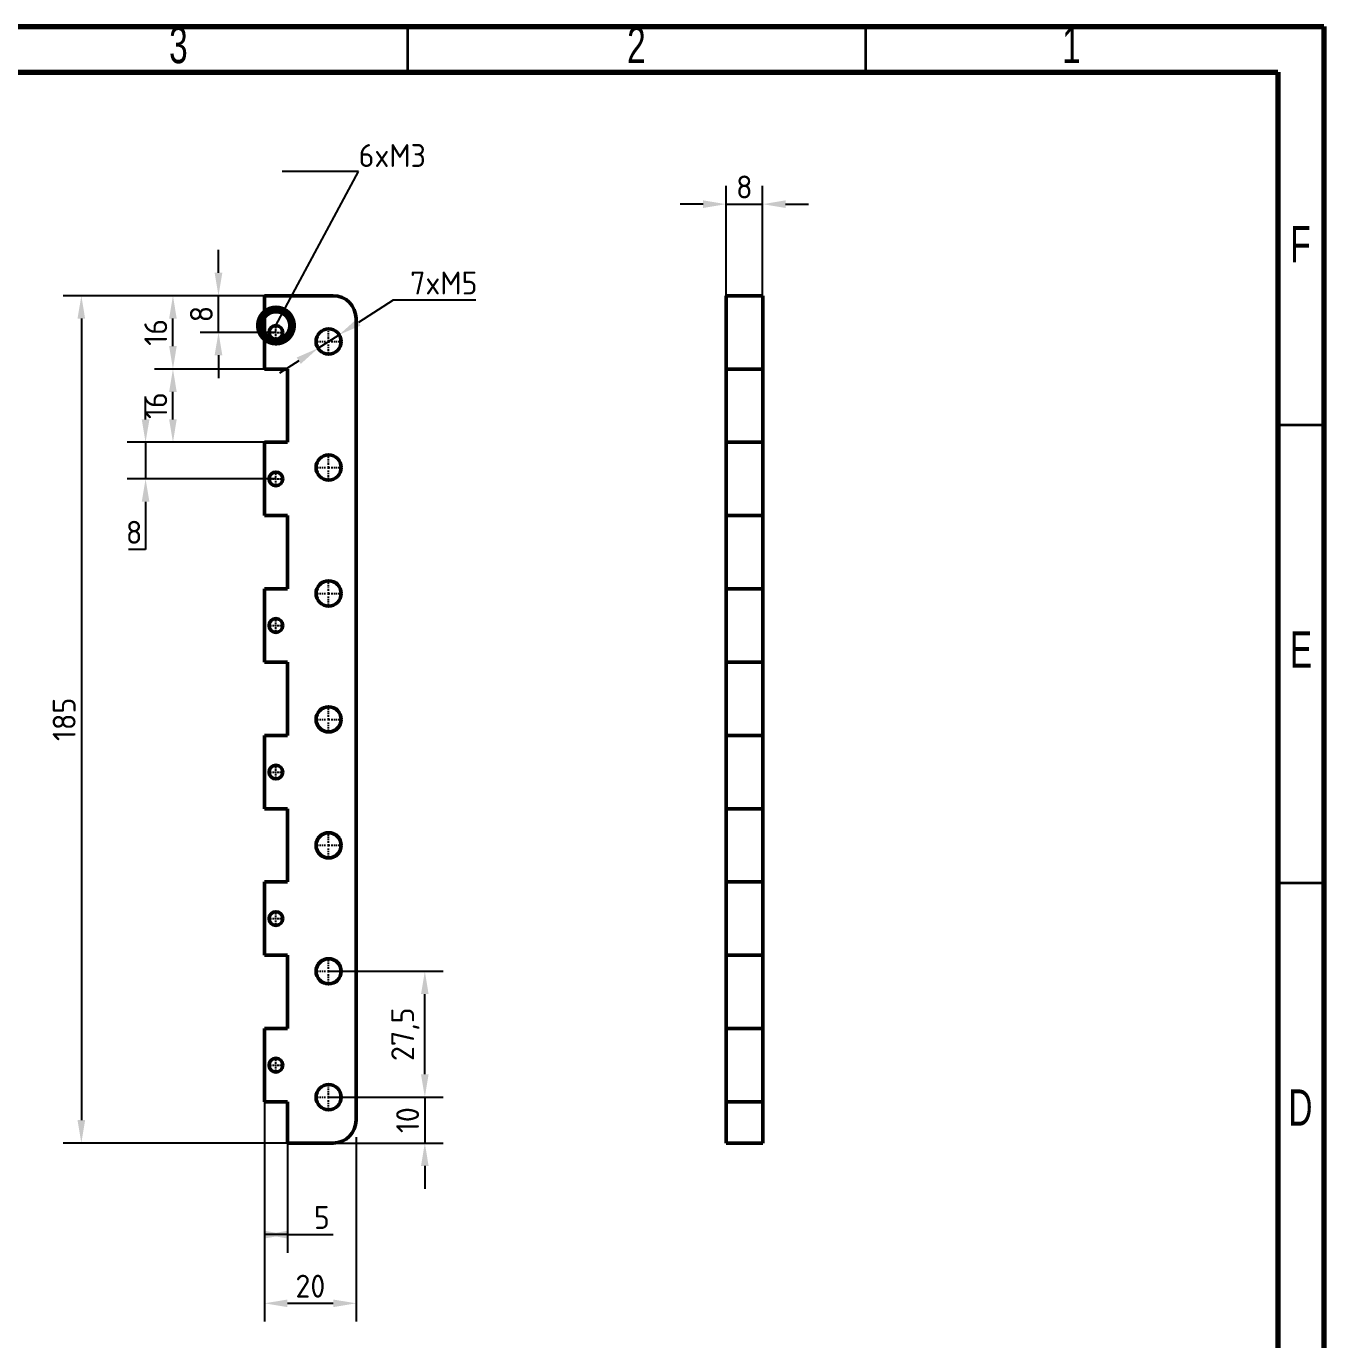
# Model space of a CAD drawing. Header units: millimetres. Extents: x -1615 to 4166, y 5 to 3174.
# Drawn here: x 2864.1 to 3005.8, y 148.6 to 292 of the extents above; entities that cross this region are included whole.
import ezdxf
from ezdxf import colors
from ezdxf.entities.mleader import LeaderData, LeaderLine
from ezdxf.math import Vec2, Vec3

# ---------------------------------------------------------------- set-up
doc = ezdxf.new("R2010")
doc.units = ezdxf.units.MM
doc.header["$LTSCALE"] = 0.25
doc.header["$PDSIZE"] = -1
doc.linetypes.add('ACAD_ISO08W100', pattern=[36, 24, -3, 6, -3])
doc.linetypes.add('CENTER2', pattern=[1.125, 0.75, -0.125, 0.125, -0.125])
doc.layers.get('0').update_dxf_attribs({"lineweight": 50})
for name, color, linetype, lineweight in [('duong tam', 2, 'ACAD_ISO08W100', 25), ('kich thuoc', 1, 'Continuous', 25), ('Net dam', 7, 'Continuous', 50)]:
    doc.layers.add(name, color=color, linetype=linetype, lineweight=lineweight)
doc.styles.add('SLDTEXTSTYLE0', font='TXT', dxfattribs={"width": 0.686449})
doc.styles.get("Standard").update_dxf_attribs({"font": ''})
doc.styles.add('tieng viet', font='')
doc.styles.get('Standard').set_extended_font_data('TCVN 7284')
doc.styles.get('tieng viet').set_extended_font_data('TCVN 7284')
doc.dimstyles.new('Ratio 2', dxfattribs={"dimtxt": 2.5, "dimasz": 2.5, "dimexe": 2, "dimexo": 0, "dimtad": 1, "dimtoh": 1, "dimdec": 1, "dimlfac": 2, "dimzin": 9, "dimtxsty": 'Standard', "dimcen": 2.5, "dimazin": 2, "dimtfac": 1, "dimtdec": 1, "dimtmove": 0, "dimatfit": 3, "dimfxl": 1, "dimtzin": 1, "dimarcsym": 0})
doc.dimstyles.new('Ratio 2$3', dxfattribs={"dimtxt": 2.5, "dimasz": 2.5, "dimexe": 2, "dimexo": 0, "dimtad": 1, "dimtoh": 1, "dimdec": 1, "dimlfac": 2, "dimzin": 9, "dimtxsty": 'Standard', "dimcen": 2.5, "dimazin": 2, "dimtfac": 1, "dimtdec": 1, "dimtmove": 0, "dimatfit": 3, "dimfxl": 1, "dimtzin": 1, "dimarcsym": 0})

# ---------------------------------------------------------------- blocks, each defined once
blk = doc.blocks.new('*U410')
at = {"layer": 'duong tam', "color": 0, "linetype": 'CENTER2', "transparency": 16777216}
for p, q in [((-0.87, 0), (-0.15, 0)), ((0, 0.15), (0, 0.87)), ((0.15, 0), (0.87, 0)), ((0, -0.87), (0, -0.15))]:
    blk.add_line(p, q, dxfattribs=at)
at = {"layer": 'duong tam', "color": 0, "linetype": 'Continuous', "transparency": 16777216}
for p, q in [((-0.075, 0), (0.075, 0)), ((0, -0.075), (0, 0.075))]:
    blk.add_line(p, q, dxfattribs=at)
blk = doc.blocks.new('*U411')
at = {"layer": 'duong tam', "color": 0, "linetype": 'CENTER2', "transparency": 16777216}
for p, q in [((0, 0.275), (0, 1.495)), ((-1.495, 0), (-0.275, 0)), ((0.275, 0), (1.495, 0)), ((0, -1.495), (0, -0.275))]:
    blk.add_line(p, q, dxfattribs=at)
at = {"layer": 'duong tam', "color": 0, "linetype": 'Continuous', "transparency": 16777216}
for p, q in [((-0.1375, 0), (0.1375, 0)), ((0, -0.1375), (0, 0.1375))]:
    blk.add_line(p, q, dxfattribs=at)
blk = doc.blocks.new('*U412')
at = {"layer": 'duong tam', "color": 0, "linetype": 'CENTER2', "transparency": 16777216}
for p, q in [((0, 0.275), (0, 1.495)), ((-1.495, 0), (-0.275, 0)), ((0.275, 0), (1.495, 0)), ((0, -1.495), (0, -0.275))]:
    blk.add_line(p, q, dxfattribs=at)
at = {"layer": 'duong tam', "color": 0, "linetype": 'Continuous', "transparency": 16777216}
for p, q in [((-0.1375, 0), (0.1375, 0)), ((0, -0.1375), (0, 0.1375))]:
    blk.add_line(p, q, dxfattribs=at)
blk = doc.blocks.new('*U413')
at = {"layer": 'duong tam', "color": 0, "linetype": 'CENTER2', "transparency": 16777216}
for p, q in [((-0.87, 0), (-0.15, 0)), ((0, 0.15), (0, 0.87)), ((0.15, 0), (0.87, 0)), ((0, -0.87), (0, -0.15))]:
    blk.add_line(p, q, dxfattribs=at)
at = {"layer": 'duong tam', "color": 0, "linetype": 'Continuous', "transparency": 16777216}
for p, q in [((-0.075, 0), (0.075, 0)), ((0, -0.075), (0, 0.075))]:
    blk.add_line(p, q, dxfattribs=at)
blk = doc.blocks.new('*U414')
at = {"layer": 'duong tam', "color": 0, "linetype": 'CENTER2', "transparency": 16777216}
for p, q in [((0, 0.275), (0, 1.495)), ((-1.495, 0), (-0.275, 0)), ((0.275, 0), (1.495, 0)), ((0, -1.495), (0, -0.275))]:
    blk.add_line(p, q, dxfattribs=at)
at = {"layer": 'duong tam', "color": 0, "linetype": 'Continuous', "transparency": 16777216}
for p, q in [((-0.1375, 0), (0.1375, 0)), ((0, -0.1375), (0, 0.1375))]:
    blk.add_line(p, q, dxfattribs=at)
blk = doc.blocks.new('*U415')
at = {"layer": 'duong tam', "color": 0, "linetype": 'CENTER2', "transparency": 16777216}
for p, q in [((-0.87, 0), (-0.15, 0)), ((0, 0.15), (0, 0.87)), ((0.15, 0), (0.87, 0)), ((0, -0.87), (0, -0.15))]:
    blk.add_line(p, q, dxfattribs=at)
at = {"layer": 'duong tam', "color": 0, "linetype": 'Continuous', "transparency": 16777216}
for p, q in [((-0.075, 0), (0.075, 0)), ((0, -0.075), (0, 0.075))]:
    blk.add_line(p, q, dxfattribs=at)
blk = doc.blocks.new('*U416')
at = {"layer": 'duong tam', "color": 0, "linetype": 'CENTER2', "transparency": 16777216}
for p, q in [((0, 0.275), (0, 1.495)), ((-1.495, 0), (-0.275, 0)), ((0.275, 0), (1.495, 0)), ((0, -1.495), (0, -0.275))]:
    blk.add_line(p, q, dxfattribs=at)
at = {"layer": 'duong tam', "color": 0, "linetype": 'Continuous', "transparency": 16777216}
for p, q in [((-0.1375, 0), (0.1375, 0)), ((0, -0.1375), (0, 0.1375))]:
    blk.add_line(p, q, dxfattribs=at)
blk = doc.blocks.new('*U417')
at = {"layer": 'duong tam', "color": 0, "linetype": 'CENTER2', "transparency": 16777216}
for p, q in [((-0.87, 0), (-0.15, 0)), ((0, 0.15), (0, 0.87)), ((0.15, 0), (0.87, 0)), ((0, -0.87), (0, -0.15))]:
    blk.add_line(p, q, dxfattribs=at)
at = {"layer": 'duong tam', "color": 0, "linetype": 'Continuous', "transparency": 16777216}
for p, q in [((-0.075, 0), (0.075, 0)), ((0, -0.075), (0, 0.075))]:
    blk.add_line(p, q, dxfattribs=at)
blk = doc.blocks.new('*U418')
at = {"layer": 'duong tam', "color": 0, "linetype": 'CENTER2', "transparency": 16777216}
for p, q in [((0, 0.275), (0, 1.495)), ((-1.495, 0), (-0.275, 0)), ((0.275, 0), (1.495, 0)), ((0, -1.495), (0, -0.275))]:
    blk.add_line(p, q, dxfattribs=at)
at = {"layer": 'duong tam', "color": 0, "linetype": 'Continuous', "transparency": 16777216}
for p, q in [((-0.1375, 0), (0.1375, 0)), ((0, -0.1375), (0, 0.1375))]:
    blk.add_line(p, q, dxfattribs=at)
blk = doc.blocks.new('*U419')
at = {"layer": 'duong tam', "color": 0, "linetype": 'CENTER2', "transparency": 16777216}
for p, q in [((-0.87, 0), (-0.15, 0)), ((0, 0.15), (0, 0.87)), ((0.15, 0), (0.87, 0)), ((0, -0.87), (0, -0.15))]:
    blk.add_line(p, q, dxfattribs=at)
at = {"layer": 'duong tam', "color": 0, "linetype": 'Continuous', "transparency": 16777216}
for p, q in [((-0.075, 0), (0.075, 0)), ((0, -0.075), (0, 0.075))]:
    blk.add_line(p, q, dxfattribs=at)
blk = doc.blocks.new('*U420')
at = {"layer": 'duong tam', "color": 0, "linetype": 'CENTER2', "transparency": 16777216}
for p, q in [((0, 0.275), (0, 1.495)), ((-1.495, 0), (-0.275, 0)), ((0.275, 0), (1.495, 0)), ((0, -1.495), (0, -0.275))]:
    blk.add_line(p, q, dxfattribs=at)
at = {"layer": 'duong tam', "color": 0, "linetype": 'Continuous', "transparency": 16777216}
for p, q in [((-0.1375, 0), (0.1375, 0)), ((0, -0.1375), (0, 0.1375))]:
    blk.add_line(p, q, dxfattribs=at)
blk = doc.blocks.new('*U421')
at = {"layer": 'duong tam', "color": 0, "linetype": 'CENTER2', "transparency": 16777216}
for p, q in [((-0.87, 0), (-0.15, 0)), ((0, 0.15), (0, 0.87)), ((0.15, 0), (0.87, 0)), ((0, -0.87), (0, -0.15))]:
    blk.add_line(p, q, dxfattribs=at)
at = {"layer": 'duong tam', "color": 0, "linetype": 'Continuous', "transparency": 16777216}
for p, q in [((-0.075, 0), (0.075, 0)), ((0, -0.075), (0, 0.075))]:
    blk.add_line(p, q, dxfattribs=at)
blk = doc.blocks.new('*U422')
at = {"layer": 'duong tam', "color": 0, "linetype": 'CENTER2', "transparency": 16777216}
for p, q in [((0, 0.275), (0, 1.495)), ((-1.495, 0), (-0.275, 0)), ((0.275, 0), (1.495, 0)), ((0, -1.495), (0, -0.275))]:
    blk.add_line(p, q, dxfattribs=at)
at = {"layer": 'duong tam', "color": 0, "linetype": 'Continuous', "transparency": 16777216}
for p, q in [((-0.1375, 0), (0.1375, 0)), ((0, -0.1375), (0, 0.1375))]:
    blk.add_line(p, q, dxfattribs=at)
blk = doc.blocks.new('*D423')
at = {"layer": 'Defpoints', "color": 0, "transparency": 16777216}
for p in [(2890.13, 262.61), (2870.13, 170.11), (2892.63, 170.11)]:
    blk.add_point(p, dxfattribs=at)
at = {"layer": 'kich thuoc', "color": 0, "lineweight": -2, "transparency": 16777216}
for p, q in [((2890.13, 262.61), (2868.13, 262.61)), ((2870.13, 260.11), (2870.13, 172.61)), ((2892.63, 170.11), (2868.13, 170.11))]:
    blk.add_line(p, q, dxfattribs=at)
at = {"layer": 'kich thuoc', "color": 0, "transparency": 16777216}
for points in [[(2869.71, 260.11), (2870.54, 260.11), (2870.13, 262.61)], [(2869.71, 172.61), (2870.54, 172.61), (2870.13, 170.11)]]:
    blk.add_solid(points, dxfattribs=at)
at = {"layer": 'kich thuoc', "color": 0, "transparency": 16777216, "insert": (2868.25, 216.36), "char_height": 2.5, "attachment_point": 5, "rotation": 90}
blk.add_mtext('185', dxfattribs=at)
blk = doc.blocks.new('*D424')
at = {"layer": 'Defpoints', "color": 0, "transparency": 16777216}
for p in [(2880.13, 262.61), (2890.13, 262.61), (2890.13, 254.61)]:
    blk.add_point(p, dxfattribs=at)
at = {"layer": 'kich thuoc', "color": 0, "lineweight": -2, "transparency": 16777216}
for p, q in [((2890.13, 262.61), (2878.13, 262.61)), ((2880.13, 257.11), (2880.13, 260.11)), ((2890.13, 254.61), (2878.13, 254.61))]:
    blk.add_line(p, q, dxfattribs=at)
at = {"layer": 'kich thuoc', "color": 0, "transparency": 16777216}
for points in [[(2879.71, 260.11), (2880.54, 260.11), (2880.13, 262.61)], [(2879.71, 257.11), (2880.54, 257.11), (2880.13, 254.61)]]:
    blk.add_solid(points, dxfattribs=at)
at = {"layer": 'kich thuoc', "color": 0, "transparency": 16777216, "insert": (2878.25, 258.61), "char_height": 2.5, "attachment_point": 5, "rotation": 90}
blk.add_mtext('16', dxfattribs=at)
blk = doc.blocks.new('*D425')
at = {"layer": 'Defpoints', "color": 0, "transparency": 16777216}
for p in [(2880.13, 254.61), (2890.13, 254.61), (2890.13, 246.61)]:
    blk.add_point(p, dxfattribs=at)
at = {"layer": 'kich thuoc', "color": 0, "lineweight": -2, "transparency": 16777216}
for p, q in [((2890.13, 254.61), (2878.13, 254.61)), ((2880.13, 249.11), (2880.13, 252.11)), ((2890.13, 246.61), (2878.13, 246.61))]:
    blk.add_line(p, q, dxfattribs=at)
at = {"layer": 'kich thuoc', "color": 0, "transparency": 16777216}
for points in [[(2879.71, 252.11), (2880.54, 252.11), (2880.13, 254.61)], [(2879.71, 249.11), (2880.54, 249.11), (2880.13, 246.61)]]:
    blk.add_solid(points, dxfattribs=at)
at = {"layer": 'kich thuoc', "color": 0, "transparency": 16777216, "insert": (2878.25, 250.61), "char_height": 2.5, "attachment_point": 5, "rotation": 90}
blk.add_mtext('16', dxfattribs=at)
blk = doc.blocks.new('*D426')
at = {"layer": 'Defpoints', "color": 0, "transparency": 16777216}
for p in [(2877.14, 246.61), (2890.13, 246.61), (2891.38, 242.61)]:
    blk.add_point(p, dxfattribs=at)
at = {"layer": 'kich thuoc', "color": 0, "lineweight": -2, "transparency": 16777216}
for p, q in [((2877.14, 249.11), (2877.14, 251.61)), ((2890.13, 246.61), (2875.14, 246.61)), ((2877.14, 246.61), (2877.14, 242.61)), ((2891.38, 242.61), (2875.14, 242.61)), ((2877.14, 240.11), (2877.14, 234.9)), ((2877.14, 234.9), (2875.26, 234.9))]:
    blk.add_line(p, q, dxfattribs=at)
at = {"layer": 'kich thuoc', "color": 0, "transparency": 16777216}
for points in [[(2876.72, 249.11), (2877.56, 249.11), (2877.14, 246.61)], [(2876.72, 240.11), (2877.56, 240.11), (2877.14, 242.61)]]:
    blk.add_solid(points, dxfattribs=at)
at = {"layer": 'kich thuoc', "color": 0, "transparency": 16777216, "insert": (2875.89, 236.78), "char_height": 2.5, "attachment_point": 5}
blk.add_mtext('8', dxfattribs=at)
blk = doc.blocks.new('*D427')
at = {"layer": 'Defpoints', "color": 0, "transparency": 16777216}
for p in [(2944.51, 272.61), (2940.51, 262.61), (2944.51, 262.61)]:
    blk.add_point(p, dxfattribs=at)
at = {"layer": 'kich thuoc', "color": 0, "lineweight": -2, "transparency": 16777216}
for p, q in [((2940.51, 262.61), (2940.51, 274.61)), ((2944.51, 262.61), (2944.51, 274.61)), ((2938.01, 272.61), (2935.51, 272.61)), ((2940.51, 272.61), (2944.51, 272.61)), ((2947.01, 272.61), (2949.51, 272.61))]:
    blk.add_line(p, q, dxfattribs=at)
at = {"layer": 'kich thuoc', "color": 0, "transparency": 16777216}
for points in [[(2938.01, 273.02), (2938.01, 272.19), (2940.51, 272.61)], [(2947.01, 273.02), (2947.01, 272.19), (2944.51, 272.61)]]:
    blk.add_solid(points, dxfattribs=at)
at = {"layer": 'kich thuoc', "color": 0, "transparency": 16777216, "insert": (2942.51, 274.48), "char_height": 2.5, "attachment_point": 5}
blk.add_mtext('8', dxfattribs=at)
blk = doc.blocks.new('_DotSmall')
at = {"color": 0, "linetype": 'ByBlock', "const_width": 0.5}
blk.add_lwpolyline([(-0.0625, 0, 1), (0.0625, 0, 1)], format="xyb", close=True, dxfattribs=at)
blk = doc.blocks.new('*D428')
at = {"layer": 'Defpoints', "color": 0, "transparency": 16777216}
for p in [(2898.28, 258.35), (2895.97, 256.87)]:
    blk.add_point(p, dxfattribs=at)
at = {"layer": 'kich thuoc', "color": 0, "lineweight": -2, "transparency": 16777216}
for p, q in [((2904.18, 262.13), (2900.39, 259.7)), ((2913.2, 262.13), (2904.18, 262.13)), ((2895.97, 256.87), (2898.28, 258.35)), ((2893.86, 255.52), (2891.76, 254.17))]:
    blk.add_line(p, q, dxfattribs=at)
at = {"layer": 'kich thuoc', "color": 0, "transparency": 16777216}
for points in [[(2900.16, 260.05), (2900.61, 259.35), (2898.28, 258.35)], [(2893.64, 255.87), (2894.09, 255.17), (2895.97, 256.87)]]:
    blk.add_solid(points, dxfattribs=at)
at = {"layer": 'kich thuoc', "color": 0, "transparency": 16777216, "insert": (2909.7, 264), "char_height": 2.5, "attachment_point": 5}
blk.add_mtext('7xM5', dxfattribs=at)
blk = doc.blocks.new('*D503')
at = {"layer": 'Defpoints', "color": 0, "transparency": 16777216}
for p in [(2890.13, 174.61), (2900.13, 172.61), (2900.13, 152.61)]:
    blk.add_point(p, dxfattribs=at)
at = {"layer": 'kich thuoc', "color": 0, "lineweight": -2, "transparency": 16777216}
for p, q in [((2890.13, 174.61), (2890.13, 171.98)), ((2900.13, 170.73), (2900.13, 150.61)), ((2890.13, 168.23), (2890.13, 161.98)), ((2890.13, 158.23), (2890.13, 150.61)), ((2892.63, 152.61), (2897.63, 152.61))]:
    blk.add_line(p, q, dxfattribs=at)
at = {"layer": 'kich thuoc', "color": 0, "transparency": 16777216}
for points in [[(2892.63, 153.02), (2892.63, 152.19), (2890.13, 152.61)], [(2897.63, 153.02), (2897.63, 152.19), (2900.13, 152.61)]]:
    blk.add_solid(points, dxfattribs=at)
at = {"layer": 'kich thuoc', "color": 0, "transparency": 16777216, "insert": (2895.13, 154.48), "char_height": 2.5, "attachment_point": 5}
blk.add_mtext('20', dxfattribs=at)
blk = doc.blocks.new('*D504')
at = {"layer": 'Defpoints', "color": 0, "transparency": 16777216}
for p in [(2890.13, 174.61), (2892.63, 170.11), (2892.63, 160.11)]:
    blk.add_point(p, dxfattribs=at)
at = {"layer": 'kich thuoc', "color": 0, "lineweight": -2, "transparency": 16777216}
for p, q in [((2890.13, 174.61), (2890.13, 158.11)), ((2892.63, 170.11), (2892.63, 158.11)), ((2892.63, 160.11), (2890.13, 160.11)), ((2892.63, 160.11), (2897.63, 160.11))]:
    blk.add_line(p, q, dxfattribs=at)
at = {"layer": 'kich thuoc', "color": 0, "transparency": 16777216}
for points in [[(2892.63, 160.52), (2892.63, 159.69), (2890.13, 160.11)], [(2890.13, 160.52), (2890.13, 159.69), (2892.63, 160.11)]]:
    blk.add_solid(points, dxfattribs=at)
at = {"layer": 'kich thuoc', "color": 0, "transparency": 16777216, "insert": (2896.38, 161.98), "char_height": 2.5, "attachment_point": 5}
blk.add_mtext('5', dxfattribs=at)
blk = doc.blocks.new('*D805')
at = {"layer": 'Defpoints', "color": 0, "transparency": 16777216}
for p in [(2885.1, 262.61), (2890.13, 262.61), (2891.38, 258.61)]:
    blk.add_point(p, dxfattribs=at)
at = {"layer": 'kich thuoc', "color": 0, "lineweight": -2, "transparency": 16777216}
for p, q in [((2885.1, 265.11), (2885.1, 267.61)), ((2890.13, 262.61), (2883.1, 262.61)), ((2885.1, 258.61), (2885.1, 262.61)), ((2891.38, 258.61), (2883.1, 258.61)), ((2885.1, 256.11), (2885.1, 253.61))]:
    blk.add_line(p, q, dxfattribs=at)
at = {"layer": 'kich thuoc', "color": 0, "transparency": 16777216}
for points in [[(2884.68, 265.11), (2885.52, 265.11), (2885.1, 262.61)], [(2884.68, 256.11), (2885.52, 256.11), (2885.1, 258.61)]]:
    blk.add_solid(points, dxfattribs=at)
at = {"layer": 'kich thuoc', "color": 0, "transparency": 16777216, "insert": (2883.23, 260.61), "char_height": 2.5, "attachment_point": 5, "rotation": 90}
blk.add_mtext('8', dxfattribs=at)
blk = doc.blocks.new('*D806')
at = {"layer": 'Defpoints', "color": 0, "transparency": 16777216}
for p in [(2897.13, 175.11), (2897.63, 170.11), (2907.63, 170.11)]:
    blk.add_point(p, dxfattribs=at)
at = {"layer": 'kich thuoc', "color": 0, "lineweight": -2, "transparency": 16777216}
for p, q in [((2907.63, 177.61), (2907.63, 180.11)), ((2897.13, 175.11), (2909.63, 175.11)), ((2907.63, 175.11), (2907.63, 170.11)), ((2897.63, 170.11), (2909.63, 170.11)), ((2907.63, 167.61), (2907.63, 165.11))]:
    blk.add_line(p, q, dxfattribs=at)
at = {"layer": 'kich thuoc', "color": 0, "transparency": 16777216}
for points in [[(2907.21, 177.61), (2908.04, 177.61), (2907.63, 175.11)], [(2907.21, 167.61), (2908.04, 167.61), (2907.63, 170.11)]]:
    blk.add_solid(points, dxfattribs=at)
at = {"layer": 'kich thuoc', "color": 0, "transparency": 16777216, "insert": (2905.75, 172.61), "char_height": 2.5, "attachment_point": 5, "rotation": 90}
blk.add_mtext('10', dxfattribs=at)
blk = doc.blocks.new('*D807')
at = {"layer": 'Defpoints', "color": 0, "transparency": 16777216}
for p in [(2897.13, 188.86), (2907.63, 188.86), (2897.13, 175.11)]:
    blk.add_point(p, dxfattribs=at)
at = {"layer": 'kich thuoc', "color": 0, "lineweight": -2, "transparency": 16777216}
for p, q in [((2897.13, 188.86), (2909.63, 188.86)), ((2907.63, 177.61), (2907.63, 186.36)), ((2897.13, 175.11), (2909.63, 175.11))]:
    blk.add_line(p, q, dxfattribs=at)
at = {"layer": 'kich thuoc', "color": 0, "transparency": 16777216}
for points in [[(2907.21, 186.36), (2908.04, 186.36), (2907.63, 188.86)], [(2907.21, 177.61), (2908.04, 177.61), (2907.63, 175.11)]]:
    blk.add_solid(points, dxfattribs=at)
at = {"layer": 'kich thuoc', "color": 0, "transparency": 16777216, "insert": (2905.5, 181.98), "char_height": 2.5, "attachment_point": 5, "rotation": 90}
blk.add_mtext('27,5', dxfattribs=at)

msp = doc.modelspace()

# ---------------------------------------------------------------- linework, layer by layer
at = {"color": 7, "linetype": 'Continuous', "lineweight": 70}
for p, q in [((2605.766, 292.001), (3005.766, 292.001)), ((3005.766, 292.001), (3005.766, 5.001)), ((2610.766, 287.001), (3000.766, 287.001)), ((3000.766, 287.001), (3000.766, 10.001))]:
    msp.add_line(p, q, dxfattribs=at)
at = {"color": 7, "linetype": 'Continuous', "lineweight": 35}
for p, q in [((2905.766, 287.001), (2905.766, 292.001)), ((2955.766, 287.001), (2955.766, 292.001)), ((3000.766, 248.501), (3005.766, 248.501)), ((3000.766, 198.501), (3005.766, 198.501))]:
    msp.add_line(p, q, dxfattribs=at)
for p, q in [((2890.125, 262.608), (2890.125, 254.608)), ((2897.625, 262.608), (2890.125, 262.608)), ((2940.515, 262.608), (2940.515, 254.608)), ((2940.515, 262.608), (2944.515, 262.608)), ((2944.515, 262.608), (2944.515, 254.608)), ((2900.125, 172.608), (2900.125, 260.108)), ((2890.125, 254.608), (2892.625, 254.608)), ((2892.625, 254.608), (2892.625, 246.608)), ((2940.515, 254.608), (2944.515, 254.608)), ((2940.515, 254.608), (2940.515, 246.608)), ((2944.515, 254.608), (2944.515, 246.608)), ((2890.125, 246.608), (2890.125, 238.608)), ((2892.625, 246.608), (2890.125, 246.608)), ((2940.515, 246.608), (2944.515, 246.608)), ((2940.515, 246.608), (2940.515, 238.608)), ((2944.515, 246.608), (2944.515, 238.608)), ((2890.125, 238.608), (2892.625, 238.608)), ((2892.625, 238.608), (2892.625, 230.608)), ((2940.515, 238.608), (2944.515, 238.608)), ((2940.515, 238.608), (2940.515, 230.608)), ((2944.515, 238.608), (2944.515, 230.608)), ((2890.125, 230.608), (2890.125, 222.608)), ((2892.625, 230.608), (2890.125, 230.608)), ((2940.515, 230.608), (2944.515, 230.608)), ((2940.515, 230.608), (2940.515, 222.608)), ((2944.515, 230.608), (2944.515, 222.608)), ((2890.125, 222.608), (2892.625, 222.608)), ((2892.625, 222.608), (2892.625, 214.608)), ((2940.515, 222.608), (2944.515, 222.608)), ((2940.515, 222.608), (2940.515, 214.608)), ((2944.515, 222.608), (2944.515, 214.608)), ((2890.125, 214.608), (2890.125, 206.608)), ((2892.625, 214.608), (2890.125, 214.608)), ((2940.515, 214.608), (2944.515, 214.608)), ((2940.515, 214.608), (2940.515, 206.608)), ((2944.515, 214.608), (2944.515, 206.608)), ((2890.125, 206.608), (2892.625, 206.608)), ((2892.625, 206.608), (2892.625, 198.608)), ((2940.515, 206.608), (2944.515, 206.608)), ((2940.515, 206.608), (2940.515, 198.608)), ((2944.515, 206.608), (2944.515, 198.608)), ((2890.125, 198.608), (2890.125, 190.608)), ((2892.625, 198.608), (2890.125, 198.608)), ((2940.515, 198.608), (2944.515, 198.608)), ((2940.515, 198.608), (2940.515, 190.608)), ((2944.515, 198.608), (2944.515, 190.608)), ((2890.125, 190.608), (2892.625, 190.608)), ((2892.625, 190.608), (2892.625, 182.608)), ((2940.515, 190.608), (2944.515, 190.608)), ((2940.515, 190.608), (2940.515, 182.608)), ((2944.515, 190.608), (2944.515, 182.608)), ((2890.125, 182.608), (2890.125, 174.608)), ((2892.625, 182.608), (2890.125, 182.608)), ((2940.515, 182.608), (2944.515, 182.608)), ((2940.515, 182.608), (2940.515, 174.608)), ((2944.515, 182.608), (2944.515, 174.608)), ((2890.125, 174.608), (2892.625, 174.608)), ((2892.625, 174.608), (2892.625, 170.108)), ((2940.515, 174.608), (2944.515, 174.608)), ((2940.515, 174.608), (2940.515, 170.108)), ((2944.515, 174.608), (2944.515, 170.108)), ((2892.625, 170.108), (2897.625, 170.108)), ((2944.515, 170.108), (2940.515, 170.108))]:
    msp.add_line(p, q)
for centre in [(2897.125, 257.608), (2897.125, 243.858), (2897.125, 230.108), (2897.125, 216.358), (2897.125, 202.608), (2897.125, 188.858), (2897.125, 175.108)]:
    msp.add_circle(centre, 1.375)
for centre, start, end in [((2897.625, 260.108), 0, 90), ((2897.625, 172.608), 270, 0)]:
    msp.add_arc(centre, 2.5, start, end)
at = {"layer": 'Net dam'}
for centre in [(2891.375, 258.608), (2891.375, 242.608), (2891.375, 226.608), (2891.375, 210.608), (2891.375, 194.608), (2891.375, 178.608)]:
    msp.add_circle(centre, 0.75, dxfattribs=at)

# ---------------------------------------------------------------- block references
at = {"layer": 'duong tam', "linetype": 'CENTER2'}
for name, p in [('*U410', (2891.375, 258.608)), ('*U411', (2897.125, 257.608)), ('*U412', (2897.125, 243.858)), ('*U413', (2891.375, 242.608)), ('*U414', (2897.125, 230.108)), ('*U415', (2891.375, 226.608)), ('*U416', (2897.125, 216.358)), ('*U417', (2891.375, 210.608)), ('*U418', (2897.125, 202.608)), ('*U419', (2891.375, 194.608)), ('*U420', (2897.125, 188.858)), ('*U421', (2891.375, 178.608)), ('*U422', (2897.125, 175.108))]:
    msp.add_blockref(name, p, dxfattribs=at)

# ---------------------------------------------------------------- texts
at = {"color": 7, "linetype": 'Continuous', "lineweight": 0, "char_height": 3.969, "attachment_point": 2, "style": 'SLDTEXTSTYLE0'}
for s, insert in [('3', (2880.726, 291.969)), ('2', (2930.726, 291.969)), ('1', (2978.226, 291.969)), ('F', (3003.224, 270.219)), ('E', (3003.274, 225.969)), ('D', (3003.219, 175.969))]:
    msp.add_mtext(s, dxfattribs=dict(at, insert=insert))

# ---------------------------------------------------------------- dimensions: what is measured, and where the dimension line sits
at = {"layer": 'kich thuoc'}
for base, p1, p2, picture, middle in [((2944.515, 272.608), (2940.515, 262.608), (2944.515, 262.608), '*D427', (2942.515, 274.483)), ((2900.125, 152.608), (2890.125, 174.608), (2900.125, 172.608), '*D503', (2895.125, 154.483)), ((2892.625, 160.108), (2890.125, 174.608), (2892.625, 170.108), '*D504', (2896.375, 161.983))]:
    dim = msp.add_linear_dim(base=base, p1=p1, p2=p2, dimstyle='Ratio 2', dxfattribs=at)
    dim.commit()
    dim.dimension.update_dxf_attribs({"geometry": picture, "text_midpoint": middle})
for base, p1, p2, picture, middle in [((2885.101, 262.608), (2891.375, 258.608), (2890.125, 262.608), '*D805', (2883.226, 260.608)), ((2870.125, 170.108), (2890.125, 262.608), (2892.625, 170.108), '*D423', (2868.25, 216.358)), ((2880.125, 262.608), (2890.125, 254.608), (2890.125, 262.608), '*D424', (2878.25, 258.608)), ((2907.625, 188.858), (2897.125, 175.108), (2897.125, 188.858), '*D807', (2905.5, 181.983)), ((2907.625, 170.108), (2897.125, 175.108), (2897.625, 170.108), '*D806', (2905.75, 172.608))]:
    dim = msp.add_linear_dim(base=base, p1=p1, p2=p2, angle=90, dimstyle='Ratio 2', dxfattribs=at)
    dim.commit()
    dim.dimension.update_dxf_attribs({"geometry": picture, "text_midpoint": middle})
dim = msp.add_diameter_dim_2p(p1=(2895.968, 256.866), p2=(2898.283, 258.35), text='7xM5', dimstyle='Ratio 2$3', dxfattribs=at)
dim.commit()
dim.dimension.update_dxf_attribs({"geometry": '*D428', "text_midpoint": (2909.701, 262.127), "dimtype": 163})
for base, p1, p2, picture, middle in [((2880.125, 254.608), (2890.125, 246.608), (2890.125, 254.608), '*D425', (2880.125, 250.608)), ((2877.139, 246.608), (2891.375, 242.608), (2890.125, 246.608), '*D426', (2875.889, 234.905))]:
    dim = msp.add_linear_dim(base=base, p1=p1, p2=p2, angle=90, dimstyle='Ratio 2', dxfattribs=at)
    dim.commit()
    dim.dimension.update_dxf_attribs({"geometry": picture, "text_midpoint": middle, "dimtype": 160})

# ---------------------------------------------------------------- leaders
ml = msp.add_multileader_mtext('Standard', dxfattribs=at)
ml.set_content('6xM3', color=256, style='tieng viet')
ml.set_leader_properties(color=256, linetype='ByLayer', lineweight=-1)
ml.set_arrow_properties(name='DOTSMALL')
ml.build(insert=Vec2(0, 0))
ml.multileader.update_dxf_attribs({"text_left_attachment_type": 6, "text_right_attachment_type": 6, "dogleg_length": 0, "arrow_head_size": 7})
ctx = ml.context
ctx.base_point, ctx.char_height, ctx.arrow_head_size, ctx.landing_gap_size, ctx.plane_origin = Vec3(2900.398, 276.166), 2.5, 7, 0, Vec3(2891.375, 259.358)
ctx.left_attachment, ctx.right_attachment = 6, 6
notes = []
notes.append((ctx, [(0, (1, 1, 0), (2900.398, 276.166), (1, 0), 0, [(0, [(2891.375, 259.358)], 0, [])])]))
ctx.mtext.insert, ctx.mtext.flow_direction = Vec3(2900.398, 279.166), 5
for ctx, leaders in notes:
    for number, flags, end, landing, length, lines in leaders:
        leader = LeaderData()
        leader.index, (leader.has_last_leader_line, leader.has_dogleg_vector, leader.attachment_direction) = number, flags
        leader.last_leader_point, leader.dogleg_vector, leader.dogleg_length = Vec3(end), Vec3(landing), length
        for number, points, colour, breaks in lines:
            line = LeaderLine()
            line.index, line.vertices, line.color, line.breaks = number, Vec3.list(points), colors.encode_raw_color(colour), breaks
            leader.lines.append(line)
        ctx.leaders.append(leader)

doc.saveas('drawing.dxf')
